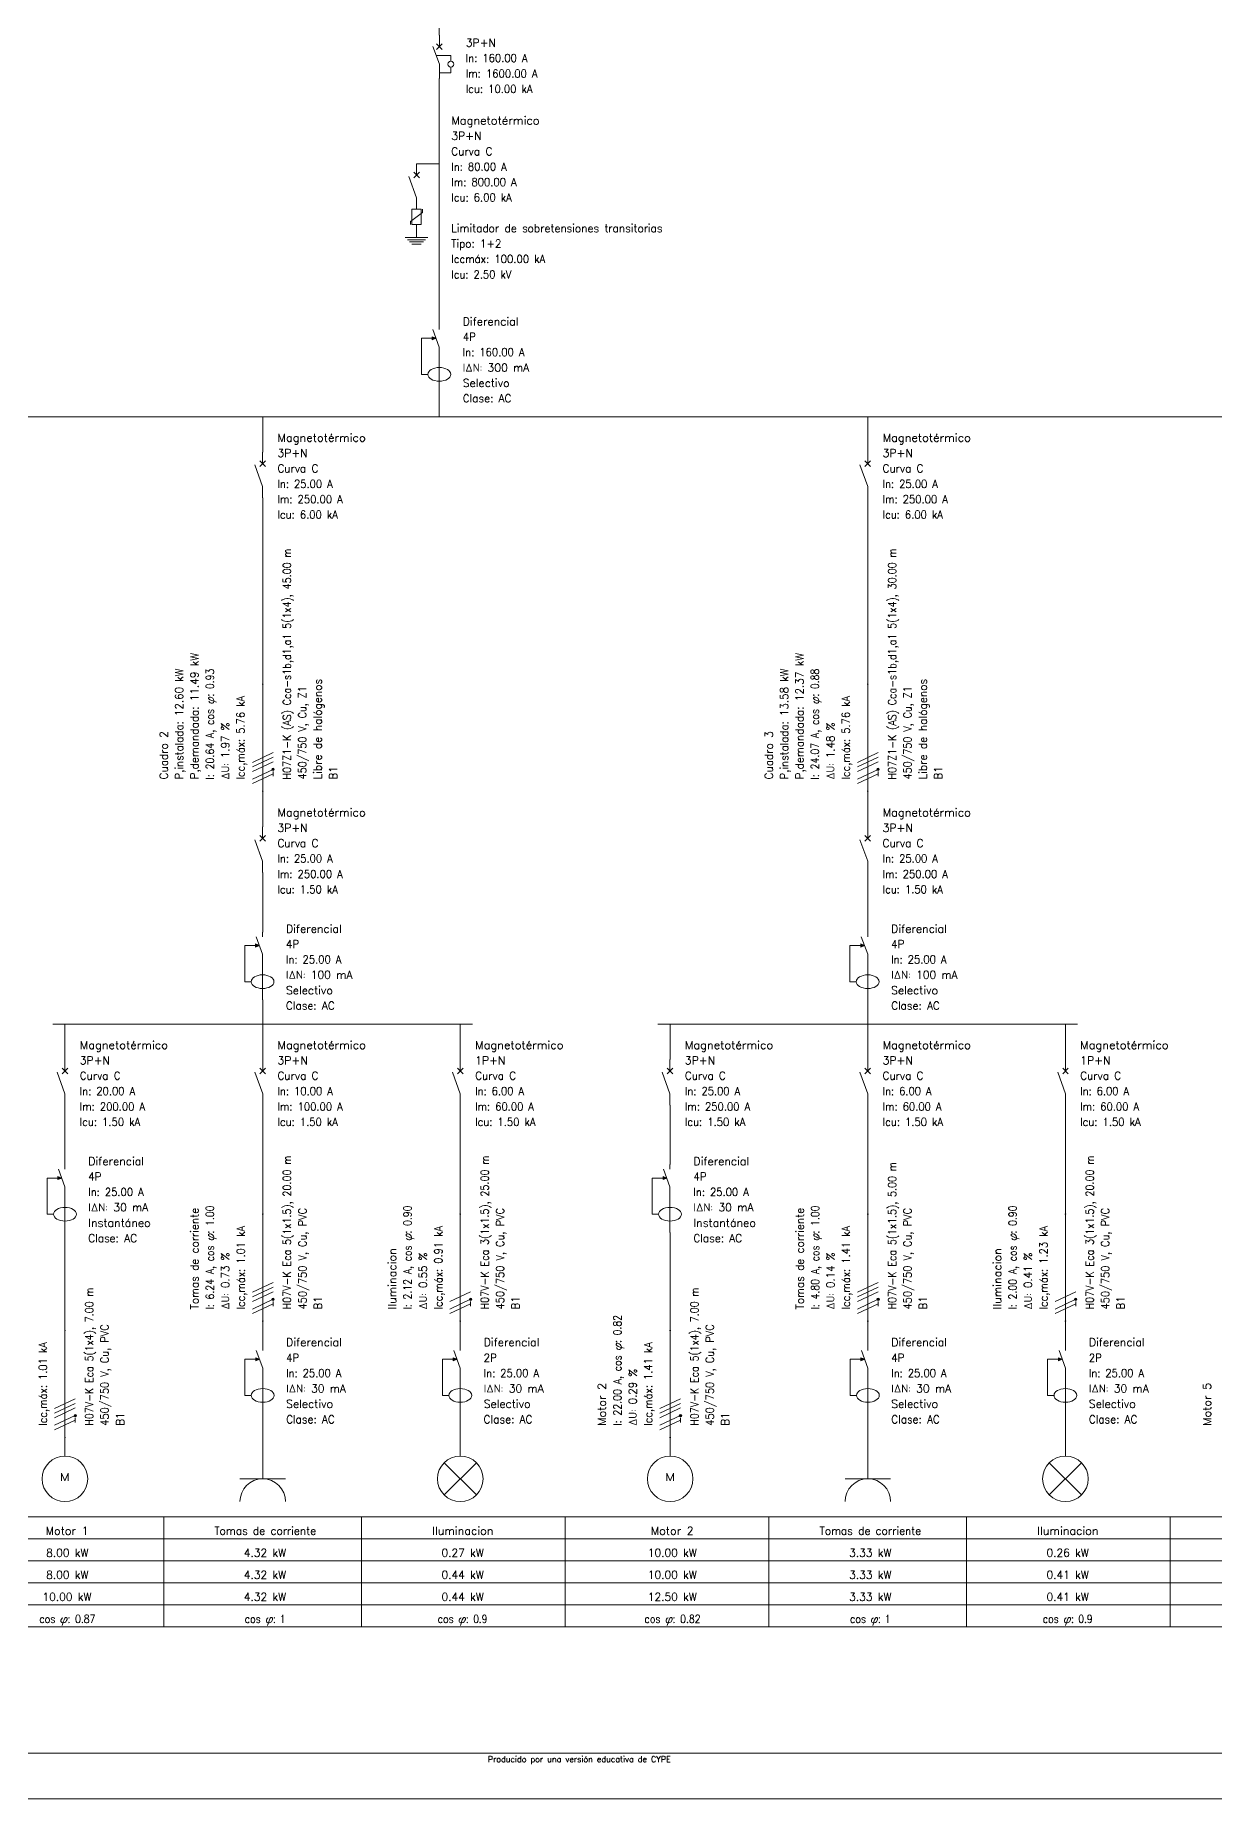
# Model space of a CAD drawing. Header units: millimetres. Extents: x 0 to 237, y 0 to 183.
# Drawn here: x 82.6 to 160.2, y 0 to 116 of the extents above; entities that cross this region are included whole.
import ezdxf
from ezdxf.enums import TextEntityAlignment as Align

# ---------------------------------------------------------------- set-up
doc = ezdxf.new("R2010")
doc.units = ezdxf.units.MM
for name, color, linetype, lineweight in [('DISTRIBUCION', 7, 'Continuous', 0), ('LINEA', 7, 'Continuous', 0), ('RECUAD_LIMITES', 2, 'Continuous', 0), ('RECUAD_MARCO', 1, 'Continuous', 0), ('SUMINISTRO', 7, 'Continuous', 0), ('TEXTOS', 7, 'Continuous', 30)]:
    doc.layers.add(name, color=color, linetype=linetype, lineweight=lineweight)
doc.styles.add('CYPETXT_romans', font='', dxfattribs={"height": 0.2})
doc.styles.add('CYPETXT_romans_st1', font='', dxfattribs={"height": 0.2})
doc.styles.get('CYPETXT_romans').set_extended_font_data('romans')
doc.styles.get('CYPETXT_romans_st1').set_extended_font_data('romans', bold=True)

# ---------------------------------------------------------------- blocks, each defined once
blk = doc.blocks.new('elclimsobperm02')
at = {"layer": 'LINEA'}
for p, q in [((-0.0026, 0.0068), (-0.0026, 0.0143)), ((-0.0048, 0.0009), (0.0049, 0.0009)), ((-0.0045, 0.0049), (-0.0008, 0.0086)), ((-0.0045, 0.0086), (-0.0008, 0.0049)), ((0.0049, -0.0028), (0.0049, 0.0009)), ((-0.0026, -0.0105), (0.0049, -0.0105)), ((0.0049, -0.0105), (0.0049, -0.0068))]:
    blk.add_line(p, q, dxfattribs=at)
blk.add_lwpolyline([(-0.0026, -0.0143), (-0.0026, -0.0049), (-0.0069, 0.0068)], dxfattribs=at)
blk.add_circle((0.0049, -0.0048), 0.002, dxfattribs=at)
blk = doc.blocks.new('elctomtie')
at = {"layer": 'SUMINISTRO'}
for p, q in [((0, -0.002), (0, 0.0065)), ((-0.0075, -0.002), (0.0075, -0.002)), ((-0.006, -0.0035), (0.006, -0.0035)), ((-0.0045, -0.005), (0.0045, -0.005)), ((-0.003, -0.0065), (0.003, -0.0065))]:
    blk.add_line(p, q, dxfattribs=at)
blk = doc.blocks.new('elcmag05')
at = {"layer": 'LINEA'}
for p, q in [((0.0016, 0.0075), (0.0016, 0.015)), ((-0.0002, 0.0056), (0.0035, 0.0094)), ((-0.0002, 0.0094), (0.0035, 0.0056))]:
    blk.add_line(p, q, dxfattribs=at)
blk.add_lwpolyline([(0.0016, -0.015), (0.0016, -0.0075), (-0.0035, 0.0066)], dxfattribs=at)
blk = doc.blocks.new('elclimsobtrans02')
at = {"layer": 'LINEA'}
for p, q in [((-0.0078, -0.0115), (0.0002, -0.0055)), ((-0.0078, -0.0135), (-0.0078, -0.0115)), ((0.0002, -0.0055), (0.0002, -0.0035))]:
    blk.add_line(p, q, dxfattribs=at)
blk.add_lwpolyline([(0.0112, -0.0265), (0.0112, 0.0265), (-0.0038, 0.0265)], dxfattribs=at)
blk.add_lwpolyline([(-0.0068, -0.0135), (-0.0008, -0.0135), (-0.0008, -0.0035), (-0.0068, -0.0035), (-0.0068, -0.0135)], close=True, dxfattribs=at)
for name, p in [('elcmag05', (-0.0054, 0.0115)), ('elctomtie', (-0.0038, -0.02))]:
    blk.add_blockref(name, p, dxfattribs=at)
blk = doc.blocks.new('elcdif01')
at = {"layer": 'LINEA'}
blk.add_hatch(color=256, dxfattribs=at).paths.add_polyline_path([(0, 0.0135), (-0.0025, 0.0145), (-0.0025, 0.0125)], flags=0)
for p, q in [((0.0021, 0.0077), (-0.0021, 0.0193)), ((0.0021, 0.0223), (0.0021, 0.0193)), ((0.0021, -0.0223), (0.0021, 0.0077))]:
    blk.add_line(p, q, dxfattribs=at)
blk.add_lwpolyline([(-0.0054, -0.0103), (-0.0096, -0.0103), (-0.0096, 0.0135), (0, 0.0135)], dxfattribs=at)
blk.add_lwpolyline([(0, 0.0135), (-0.0025, 0.0145), (-0.0025, 0.0125)], close=True, dxfattribs=at)
blk.add_ellipse((0.0021, -0.0103), major_axis=(0.0075, 0), ratio=0.6, dxfattribs=at)
blk = doc.blocks.new('elccanaliz3fn01')
at = {"layer": 'LINEA'}
h = blk.add_hatch(color=256, dxfattribs=at)
edge = h.paths.add_edge_path(flags=0)
edge.add_arc((-0.0004, 0.0352), 0.0002, 0, 360)
h = blk.add_hatch(color=256, dxfattribs=at)
edge = h.paths.add_edge_path(flags=0)
edge.add_arc((0.0064, -0.0208), 0.0008, 0, 360)
h = blk.add_hatch(color=256, dxfattribs=at)
edge = h.paths.add_edge_path(flags=0)
edge.add_arc((-0.0004, -0.0352), 0.0002, 0, 360)
for p, q in [((-0.0004, -0.035), (-0.0004, 0.035)), ((-0.0072, -0.0162), (0.0064, -0.0098)), ((-0.0072, -0.0192), (0.0064, -0.0128)), ((-0.0072, -0.0222), (0.0064, -0.0158)), ((-0.0072, -0.0272), (0.0064, -0.0208)), ((0.0064, -0.0253), (0.0064, -0.0223)), ((-0.0072, -0.0302), (0.0064, -0.0238))]:
    blk.add_line(p, q, dxfattribs=at)
for centre, radius in [((-0.0004, 0.0352), 0.0002), ((0.0064, -0.0208), 0.0008), ((-0.0004, -0.0352), 0.0002)]:
    blk.add_circle(centre, radius, dxfattribs=at)
blk = doc.blocks.new('elccarga06')
at = {"layer": 'LINEA'}
blk.add_line((0, 0.009), (0, 0.021), dxfattribs=at)
blk.add_circle((0, -0.006), 0.015, dxfattribs=at)
blk = doc.blocks.new('elccarga04')
at = {"layer": 'LINEA'}
for p, q in [((0, -0.006), (0, 0.021)), ((0.015, -0.006), (-0.015, -0.006))]:
    blk.add_line(p, q, dxfattribs=at)
blk.add_arc((0, -0.021), 0.015, 0, 180, dxfattribs=at)
blk = doc.blocks.new('elccanalizfn01')
at = {"layer": 'LINEA'}
h = blk.add_hatch(color=256, dxfattribs=at)
edge = h.paths.add_edge_path(flags=0)
edge.add_arc((-0.0004, 0.0352), 0.0002, 0, 360)
h = blk.add_hatch(color=256, dxfattribs=at)
edge = h.paths.add_edge_path(flags=0)
edge.add_arc((0.0064, -0.0208), 0.0008, 0, 360)
h = blk.add_hatch(color=256, dxfattribs=at)
edge = h.paths.add_edge_path(flags=0)
edge.add_arc((-0.0004, -0.0352), 0.0002, 0, 360)
for p, q in [((-0.0004, -0.035), (-0.0004, 0.035)), ((-0.0072, -0.0222), (0.0064, -0.0158)), ((-0.0072, -0.0272), (0.0064, -0.0208)), ((0.0064, -0.0253), (0.0064, -0.0223)), ((-0.0072, -0.0302), (0.0064, -0.0238))]:
    blk.add_line(p, q, dxfattribs=at)
for centre, radius in [((-0.0004, 0.0352), 0.0002), ((0.0064, -0.0208), 0.0008), ((-0.0004, -0.0352), 0.0002)]:
    blk.add_circle(centre, radius, dxfattribs=at)
blk = doc.blocks.new('elccarga01')
at = {"layer": 'LINEA'}
for p, q in [((0, 0.009), (0, 0.021)), ((-0.0106, -0.0166), (0.0106, 0.0046)), ((0.0106, -0.0166), (-0.0106, 0.0046))]:
    blk.add_line(p, q, dxfattribs=at)
blk.add_circle((0, -0.006), 0.015, dxfattribs=at)

msp = doc.modelspace()

# ---------------------------------------------------------------- linework, layer by layer
at = {"layer": 'DISTRIBUCION'}
for p, q in [((27.33, 90.92), (190.96, 90.92)), ((83.71, 50.97), (111.32, 50.97)), ((123.53, 50.97), (151.14, 50.97))]:
    msp.add_line(p, q, dxfattribs=at)
at = {"layer": 'LINEA'}
for p, q in [((109.14, 117.92), (109.14, 116.03)), ((109.14, 111.29), (109.14, 113.18)), ((109.14, 111.29), (109.14, 107.58)), ((109.14, 98.57), (109.14, 102.28)), ((109.14, 98.57), (109.14, 96.98)), ((109.14, 90.92), (109.14, 92.52)), ((97.52, 90.92), (97.52, 88.6)), ((137.33, 90.92), (137.33, 88.6)), ((97.52, 83.27), (97.52, 85.6)), ((137.33, 83.27), (137.33, 85.6)), ((97.52, 83.27), (97.52, 73.35)), ((137.33, 83.27), (137.33, 73.35)), ((97.52, 58.62), (97.52, 60.94)), ((137.33, 58.62), (137.33, 60.94)), ((97.52, 58.62), (97.52, 57.02)), ((137.33, 58.62), (137.33, 57.02)), ((97.52, 50.97), (97.52, 52.56)), ((137.33, 50.97), (137.33, 52.56)), ((84.51, 50.97), (84.51, 48.64)), ((97.52, 50.97), (97.52, 48.64)), ((110.52, 50.97), (110.52, 48.64)), ((124.33, 50.97), (124.33, 48.64)), ((137.34, 50.97), (137.34, 48.64)), ((150.34, 50.97), (150.34, 48.64)), ((84.51, 43.32), (84.51, 45.64)), ((97.52, 43.32), (97.52, 45.64)), ((110.52, 43.32), (110.52, 45.64)), ((124.33, 43.32), (124.33, 45.64)), ((137.34, 43.32), (137.34, 45.64)), ((150.34, 43.32), (150.34, 45.64)), ((84.51, 43.32), (84.51, 41.72)), ((97.52, 43.32), (97.52, 38.48)), ((110.52, 43.32), (110.52, 38.48)), ((124.33, 43.32), (124.33, 41.72)), ((137.34, 43.32), (137.34, 38.48)), ((150.34, 43.32), (150.34, 38.48)), ((84.51, 35.67), (84.51, 37.26)), ((124.33, 35.67), (124.33, 37.26)), ((84.51, 35.67), (84.51, 30.83)), ((124.33, 35.67), (124.33, 30.83)), ((97.52, 23.75), (97.52, 25.34)), ((110.52, 23.75), (110.52, 25.34)), ((137.34, 23.75), (137.34, 25.34)), ((150.34, 23.75), (150.34, 25.34)), ((84.51, 23.75), (84.51, 23.75)), ((124.33, 23.75), (124.33, 23.75)), ((13.72, 18.55), (222.69, 18.55)), ((91.01, 18.55), (91.01, 11.3)), ((104.02, 18.55), (104.02, 11.3)), ((117.42, 18.55), (117.42, 11.3)), ((130.83, 18.55), (130.83, 11.3)), ((143.84, 18.55), (143.84, 11.3)), ((157.24, 18.55), (157.24, 11.3)), ((13.72, 17.1), (222.69, 17.1)), ((13.72, 15.65), (222.69, 15.65)), ((13.72, 14.2), (222.69, 14.2)), ((13.72, 12.75), (222.69, 12.75)), ((13.72, 11.3), (222.69, 11.3))]:
    msp.add_line(p, q, dxfattribs=at)
for points in [[(97.52, 66.27), (97.52, 66.27), (97.52, 63.94)], [(137.33, 66.27), (137.33, 66.27), (137.33, 63.94)], [(97.52, 31.4), (97.52, 31.4), (97.52, 29.81)], [(110.52, 31.4), (110.52, 31.4), (110.52, 29.81)], [(137.34, 31.4), (137.34, 31.4), (137.34, 29.81)], [(150.34, 31.4), (150.34, 31.4), (150.34, 29.81)]]:
    msp.add_lwpolyline(points, dxfattribs=at)
at = {"layer": 'RECUAD_LIMITES'}
msp.add_lwpolyline([(0, 0), (236.7, 0), (236.7, 182.8), (0, 182.8), (0, 0)], close=True, dxfattribs=at)
at = {"layer": 'RECUAD_MARCO'}
msp.add_lwpolyline([(3, 3), (233.7, 3), (233.7, 179.8), (3, 179.8), (3, 3)], close=True, dxfattribs=at)

# ---------------------------------------------------------------- block references
at = {"layer": 'LINEA'}
ref = msp.add_blockref('elclimsobperm02', (109.41, 114.61), dxfattribs=dict(at, xscale=100, yscale=100, zscale=100))
ref.add_attrib('', 'V', dxfattribs={"height": 0.133, "style": 'CYPETXT_romans', "width": 1.148824}).set_placement((197.69, 79.68), (197.81, 79.68), align=Align.FIT)
at = {"layer": 'LINEA', "xscale": 100, "yscale": 100, "zscale": 100}
for name, p in [('elclimsobtrans02', (108.02, 104.93)), ('elcdif01', (108.93, 94.75)), ('elcmag05', (97.35, 87.1)), ('elcmag05', (137.17, 87.1)), ('elccanaliz3fn01', (97.56, 69.81)), ('elccanaliz3fn01', (137.37, 69.81)), ('elcmag05', (97.35, 62.44)), ('elcmag05', (137.17, 62.44)), ('elcdif01', (97.3, 54.79)), ('elcdif01', (137.12, 54.79)), ('elcmag05', (84.34, 47.14)), ('elcmag05', (97.36, 47.14)), ('elcmag05', (110.36, 47.14)), ('elcmag05', (124.16, 47.14)), ('elcmag05', (137.17, 47.14)), ('elcmag05', (150.18, 47.14)), ('elcdif01', (84.3, 39.49)), ('elcdif01', (124.11, 39.49)), ('elccanaliz3fn01', (97.56, 34.94)), ('elccanalizfn01', (110.56, 34.94)), ('elccanaliz3fn01', (137.38, 34.94)), ('elccanalizfn01', (150.38, 34.94)), ('elccanaliz3fn01', (84.55, 27.29)), ('elccanaliz3fn01', (124.37, 27.29)), ('elcdif01', (97.31, 27.57)), ('elcdif01', (110.31, 27.57)), ('elcdif01', (137.13, 27.57)), ('elcdif01', (150.13, 27.57)), ('elccarga06', (84.51, 21.65)), ('elccarga04', (97.52, 21.65)), ('elccarga01', (110.52, 21.65)), ('elccarga06', (124.33, 21.65)), ('elccarga04', (137.34, 21.65)), ('elccarga01', (150.34, 21.65))]:
    msp.add_blockref(name, p, dxfattribs=at)

# ---------------------------------------------------------------- texts
at = {"layer": 'LINEA', "style": 'CYPETXT_romans', "width": 1.4175}
for p, p2 in [((84.17, 20.92), (84.84, 20.92)), ((123.99, 20.92), (124.66, 20.92))]:
    msp.add_text('M', height=0.5, dxfattribs=at).set_placement(p, p2, align=Align.FIT)
at = {"layer": 'RECUAD_MARCO', "style": 'CYPETXT_romans_st1', "width": 0.832263}
msp.add_text('Producido por una versión educativa de CYPE', height=0.4, dxfattribs=at).set_placement((112.33, 2.4), (124.37, 2.4), align=Align.FIT)
at = {"layer": 'TEXTOS', "style": 'CYPETXT_romans'}
for s, height, width, p, p2 in [('3P+N', 0.527, 0.934621, (110.88, 115.28), (112.87, 115.28)), ('In: 160.00 A', 0.5267, 0.788056, (110.88, 114.27), (114.95, 114.27)), ('Im: 1600.00 A', 0.5267, 0.794945, (110.88, 113.25), (115.61, 113.25)), ('Icu: 10.00 kA', 0.5267, 0.794243, (110.88, 112.24), (115.28, 112.24)), ('Magnetotérmico', 0.5267, 0.945854, (109.93, 110.16), (115.74, 110.16)), ('3P+N', 0.527, 0.934621, (109.93, 109.15), (111.92, 109.15)), ('Curva C', 0.527, 0.845583, (109.93, 108.13), (112.63, 108.13)), ('In: 80.00 A', 0.5267, 0.781632, (109.93, 107.12), (113.58, 107.12)), ('Im: 800.00 A', 0.5267, 0.790072, (109.93, 106.11), (114.23, 106.11)), ('Icu: 6.00 kA', 0.5267, 0.788913, (109.93, 105.1), (113.91, 105.1)), ('Limitador de sobretensiones transitorias', 0.5267, 0.85133, (109.93, 103.07), (123.83, 103.07)), ('Tipo: 1+2', 0.527, 0.84338, (109.93, 102.06), (113.23, 102.06)), ('Iccmáx: 100.00 kA', 0.5267, 0.808172, (109.93, 101.05), (116.11, 101.05)), ('Icu: 2.50 kV', 0.5267, 0.784227, (109.93, 100.03), (113.89, 100.03)), ('Diferencial', 0.5267, 0.926111, (110.68, 96.94), (114.35, 96.94)), ('4P', 0.527, 0.908957, (110.68, 95.93), (111.55, 95.93)), ('In: 160.00 A', 0.5267, 0.788056, (110.68, 94.92), (114.75, 94.92)), ('IΔN: 300 mA', 0.5267, 0.841893, (110.68, 93.9), (115.05, 93.9)), ('Selectivo', 0.527, 0.918576, (110.68, 92.89), (113.77, 92.89)), ('Clase: AC', 0.527, 0.851995, (110.68, 91.88), (113.89, 91.88)), ('Magnetotérmico', 0.5267, 0.945854, (98.49, 89.29), (104.3, 89.29)), ('Magnetotérmico', 0.5267, 0.945854, (138.31, 89.29), (144.12, 89.29)), ('3P+N', 0.527, 0.934621, (98.49, 88.28), (100.48, 88.28)), ('3P+N', 0.527, 0.934621, (138.31, 88.28), (140.3, 88.28)), ('Curva C', 0.527, 0.845583, (98.49, 87.27), (101.18, 87.27)), ('Curva C', 0.527, 0.845583, (138.31, 87.27), (141, 87.27)), ('In: 25.00 A', 0.5267, 0.781632, (98.49, 86.25), (102.13, 86.25)), ('In: 25.00 A', 0.5267, 0.781632, (138.31, 86.25), (141.95, 86.25)), ('Im: 250.00 A', 0.5267, 0.790072, (98.49, 85.24), (102.79, 85.24)), ('Icu: 6.00 kA', 0.5267, 0.788913, (98.49, 84.23), (102.47, 84.23)), ('Im: 250.00 A', 0.5267, 0.790072, (138.31, 85.24), (142.61, 85.24)), ('Icu: 6.00 kA', 0.5267, 0.788913, (138.31, 84.23), (142.28, 84.23)), ('Magnetotérmico', 0.5267, 0.945854, (98.49, 64.63), (104.3, 64.63)), ('Magnetotérmico', 0.5267, 0.945854, (138.31, 64.63), (144.12, 64.63)), ('3P+N', 0.527, 0.934621, (98.49, 63.62), (100.48, 63.62)), ('3P+N', 0.527, 0.934621, (138.31, 63.62), (140.3, 63.62)), ('Curva C', 0.527, 0.845583, (98.49, 62.61), (101.18, 62.61)), ('Curva C', 0.527, 0.845583, (138.31, 62.61), (141, 62.61)), ('In: 25.00 A', 0.5267, 0.781632, (98.49, 61.6), (102.13, 61.6)), ('In: 25.00 A', 0.5267, 0.781632, (138.31, 61.6), (141.95, 61.6)), ('Im: 250.00 A', 0.5267, 0.790072, (98.49, 60.58), (102.79, 60.58)), ('Im: 250.00 A', 0.5267, 0.790072, (138.31, 60.58), (142.61, 60.58)), ('Icu: 1.50 kA', 0.5267, 0.788913, (98.49, 59.57), (102.47, 59.57)), ('Icu: 1.50 kA', 0.5267, 0.788913, (138.31, 59.57), (142.28, 59.57)), ('Diferencial', 0.5267, 0.926111, (99.05, 56.98), (102.72, 56.98)), ('Diferencial', 0.5267, 0.926111, (138.87, 56.98), (142.54, 56.98)), ('4P', 0.527, 0.908957, (99.05, 55.97), (99.92, 55.97)), ('4P', 0.527, 0.908957, (138.87, 55.97), (139.74, 55.97)), ('In: 25.00 A', 0.5267, 0.781632, (99.05, 54.96), (102.7, 54.96)), ('In: 25.00 A', 0.5267, 0.781632, (138.87, 54.96), (142.52, 54.96)), ('IΔN: 100 mA', 0.5267, 0.841893, (99.05, 53.95), (103.42, 53.95)), ('Selectivo', 0.527, 0.918576, (99.05, 52.93), (102.14, 52.93)), ('IΔN: 100 mA', 0.5267, 0.841893, (138.87, 53.95), (143.24, 53.95)), ('Selectivo', 0.527, 0.918576, (138.87, 52.93), (141.96, 52.93)), ('Clase: AC', 0.527, 0.851995, (99.05, 51.92), (102.26, 51.92)), ('Clase: AC', 0.527, 0.851995, (138.87, 51.92), (142.08, 51.92)), ('3P+N', 0.527, 0.934621, (85.48, 48.32), (87.47, 48.32)), ('Magnetotérmico', 0.5267, 0.945854, (85.48, 49.33), (91.29, 49.33)), ('3P+N', 0.527, 0.934621, (98.49, 48.32), (100.49, 48.32)), ('Magnetotérmico', 0.5267, 0.945854, (98.49, 49.33), (104.31, 49.33)), ('Magnetotérmico', 0.5267, 0.945854, (111.5, 49.33), (117.31, 49.33)), ('1P+N', 0.527, 0.934621, (111.5, 48.32), (113.49, 48.32)), ('3P+N', 0.527, 0.934621, (125.3, 48.32), (127.29, 48.32)), ('Magnetotérmico', 0.5267, 0.945854, (125.3, 49.33), (131.11, 49.33)), ('3P+N', 0.527, 0.934621, (138.31, 48.32), (140.3, 48.32)), ('Magnetotérmico', 0.5267, 0.945854, (138.31, 49.33), (144.12, 49.33)), ('Magnetotérmico', 0.5267, 0.945854, (151.31, 49.33), (157.13, 49.33)), ('1P+N', 0.527, 0.934621, (151.31, 48.32), (153.31, 48.32)), ('Curva C', 0.527, 0.845583, (85.48, 47.31), (88.17, 47.31)), ('Curva C', 0.527, 0.845583, (98.49, 47.31), (101.19, 47.31)), ('Curva C', 0.527, 0.845583, (111.5, 47.31), (114.19, 47.31)), ('Curva C', 0.527, 0.845583, (125.3, 47.31), (127.99, 47.31)), ('Curva C', 0.527, 0.845583, (138.31, 47.31), (141, 47.31)), ('Curva C', 0.527, 0.845583, (151.31, 47.31), (154.01, 47.31)), ('In: 20.00 A', 0.5267, 0.781632, (85.48, 46.3), (89.13, 46.3)), ('In: 10.00 A', 0.5267, 0.781632, (98.49, 46.3), (102.14, 46.3)), ('In: 6.00 A', 0.527, 0.773658, (111.5, 46.3), (114.72, 46.3)), ('In: 25.00 A', 0.5267, 0.781632, (125.3, 46.3), (128.94, 46.3)), ('In: 6.00 A', 0.527, 0.773658, (138.31, 46.3), (141.53, 46.3)), ('In: 6.00 A', 0.527, 0.773658, (151.31, 46.3), (154.53, 46.3)), ('Im: 200.00 A', 0.5267, 0.790072, (85.48, 45.28), (89.78, 45.28)), ('Im: 100.00 A', 0.5267, 0.790072, (98.49, 45.28), (102.79, 45.28)), ('Im: 60.00 A', 0.5267, 0.784211, (111.5, 45.28), (115.37, 45.28)), ('Im: 250.00 A', 0.5267, 0.790072, (125.3, 45.28), (129.6, 45.28)), ('Im: 60.00 A', 0.5267, 0.784211, (138.31, 45.28), (142.19, 45.28)), ('Im: 60.00 A', 0.5267, 0.784211, (151.31, 45.28), (155.19, 45.28)), ('Icu: 1.50 kA', 0.5267, 0.788913, (85.48, 44.27), (89.46, 44.27)), ('Icu: 1.50 kA', 0.5267, 0.788913, (98.49, 44.27), (102.47, 44.27)), ('Icu: 1.50 kA', 0.5267, 0.788913, (111.5, 44.27), (115.47, 44.27)), ('Icu: 1.50 kA', 0.5267, 0.788913, (125.3, 44.27), (129.28, 44.27)), ('Icu: 1.50 kA', 0.5267, 0.788913, (138.31, 44.27), (142.29, 44.27)), ('Icu: 1.50 kA', 0.5267, 0.788913, (151.31, 44.27), (155.29, 44.27)), ('Diferencial', 0.5267, 0.926111, (86.04, 41.68), (89.71, 41.68)), ('Diferencial', 0.5267, 0.926111, (125.86, 41.68), (129.53, 41.68)), ('4P', 0.527, 0.908957, (86.04, 40.67), (86.91, 40.67)), ('4P', 0.527, 0.908957, (125.86, 40.67), (126.73, 40.67)), ('In: 25.00 A', 0.5267, 0.781632, (86.04, 39.66), (89.69, 39.66)), ('In: 25.00 A', 0.5267, 0.781632, (125.86, 39.66), (129.51, 39.66)), ('IΔN: 30 mA', 0.527, 0.84126, (86.04, 38.65), (89.99, 38.65)), ('IΔN: 30 mA', 0.527, 0.84126, (125.86, 38.65), (129.81, 38.65)), ('Clase: AC', 0.527, 0.851995, (86.04, 36.62), (89.25, 36.62)), ('Instantáneo', 0.5267, 0.924269, (86.04, 37.63), (90.15, 37.63)), ('Clase: AC', 0.527, 0.851995, (125.86, 36.62), (129.07, 36.62)), ('Instantáneo', 0.5267, 0.924269, (125.86, 37.63), (129.97, 37.63)), ('Diferencial', 0.5267, 0.926111, (99.06, 29.77), (102.73, 29.77)), ('Diferencial', 0.5267, 0.926111, (112.06, 29.77), (115.73, 29.77)), ('Diferencial', 0.5267, 0.926111, (138.88, 29.77), (142.55, 29.77)), ('Diferencial', 0.5267, 0.926111, (151.88, 29.77), (155.55, 29.77)), ('4P', 0.527, 0.908957, (99.06, 28.75), (99.92, 28.75)), ('2P', 0.527, 0.908957, (112.06, 28.75), (112.93, 28.75)), ('4P', 0.527, 0.908957, (138.88, 28.75), (139.74, 28.75)), ('2P', 0.527, 0.908957, (151.88, 28.75), (152.74, 28.75)), ('In: 25.00 A', 0.5267, 0.781632, (99.06, 27.74), (102.7, 27.74)), ('In: 25.00 A', 0.5267, 0.781632, (112.06, 27.74), (115.71, 27.74)), ('In: 25.00 A', 0.5267, 0.781632, (138.88, 27.74), (142.52, 27.74)), ('In: 25.00 A', 0.5267, 0.781632, (151.88, 27.74), (155.52, 27.74)), ('IΔN: 30 mA', 0.527, 0.84126, (99.06, 26.73), (103, 26.73)), ('IΔN: 30 mA', 0.527, 0.84126, (112.06, 26.73), (116.01, 26.73)), ('IΔN: 30 mA', 0.527, 0.84126, (138.88, 26.73), (142.82, 26.73)), ('IΔN: 30 mA', 0.527, 0.84126, (151.88, 26.73), (155.82, 26.73)), ('Selectivo', 0.527, 0.918576, (99.06, 25.72), (102.15, 25.72)), ('Selectivo', 0.527, 0.918576, (112.06, 25.72), (115.15, 25.72)), ('Selectivo', 0.527, 0.918576, (138.88, 25.72), (141.96, 25.72)), ('Selectivo', 0.527, 0.918576, (151.88, 25.72), (154.97, 25.72)), ('Clase: AC', 0.527, 0.851995, (99.06, 24.7), (102.26, 24.7)), ('Clase: AC', 0.527, 0.851995, (112.06, 24.7), (115.27, 24.7)), ('Clase: AC', 0.527, 0.851995, (138.88, 24.7), (142.08, 24.7)), ('Clase: AC', 0.527, 0.851995, (151.88, 24.7), (155.08, 24.7)), ('Motor 1', 0.527, 0.944648, (83.24, 17.37), (86.06, 17.37)), ('Tomas de corriente', 0.5267, 0.846313, (94.34, 17.37), (101.03, 17.37)), ('Iluminacion', 0.5267, 0.940173, (108.67, 17.37), (112.7, 17.37)), ('Motor 2', 0.527, 0.899305, (123.06, 17.37), (125.88, 17.37)), ('Tomas de corriente', 0.5267, 0.846313, (134.16, 17.37), (140.85, 17.37)), ('Iluminacion', 0.5267, 0.940173, (148.48, 17.37), (152.52, 17.37)), ('8.00 kW', 0.527, 0.855055, (83.27, 15.92), (86.06, 15.92)), ('4.32 kW', 0.527, 0.855055, (96.28, 15.92), (99.07, 15.92)), ('0.27 kW', 0.527, 0.855055, (109.29, 15.92), (112.07, 15.92)), ('10.00 kW', 0.527, 0.854089, (122.86, 15.92), (126.08, 15.92)), ('3.33 kW', 0.527, 0.855055, (136.1, 15.92), (138.89, 15.92)), ('0.26 kW', 0.527, 0.855055, (149.1, 15.92), (151.89, 15.92)), ('8.00 kW', 0.527, 0.855055, (83.27, 14.47), (86.06, 14.47)), ('4.32 kW', 0.527, 0.855055, (96.28, 14.47), (99.07, 14.47)), ('0.44 kW', 0.527, 0.855055, (109.29, 14.47), (112.07, 14.47)), ('10.00 kW', 0.527, 0.854089, (122.86, 14.47), (126.08, 14.47)), ('3.33 kW', 0.527, 0.855055, (136.1, 14.47), (138.89, 14.47)), ('0.41 kW', 0.527, 0.855055, (149.1, 14.47), (151.89, 14.47)), ('10.00 kW', 0.527, 0.854089, (83.04, 13.02), (86.26, 13.02)), ('4.32 kW', 0.527, 0.855055, (96.28, 13.02), (99.07, 13.02)), ('0.44 kW', 0.527, 0.855055, (109.29, 13.02), (112.07, 13.02)), ('12.50 kW', 0.527, 0.854089, (122.86, 13.02), (126.08, 13.02)), ('3.33 kW', 0.527, 0.855055, (136.1, 13.02), (138.89, 13.02)), ('0.41 kW', 0.527, 0.855055, (149.1, 13.02), (151.89, 13.02)), ('cos ', 0.527, 0.728487, (82.82, 11.57), (84.19, 11.57)), ('φ', 0.527, 1.465348, (84.17, 11.57), (84.72, 11.57)), (': 0.87', 0.527, 0.746559, (84.68, 11.57), (86.51, 11.57)), ('cos ', 0.527, 0.728487, (96.34, 11.57), (97.71, 11.57)), ('φ', 0.527, 1.465348, (97.69, 11.57), (98.24, 11.57)), (': 1', 0.527, 0.770055, (98.2, 11.57), (99.01, 11.57)), ('cos ', 0.527, 0.728487, (109.03, 11.57), (110.4, 11.57)), ('φ', 0.527, 1.465348, (110.38, 11.57), (110.93, 11.57)), (': 0.9', 0.527, 0.729955, (110.89, 11.57), (112.3, 11.57)), ('cos ', 0.527, 0.728487, (122.64, 11.57), (124.01, 11.57)), ('φ', 0.527, 1.465348, (123.99, 11.57), (124.54, 11.57)), (': 0.82', 0.527, 0.746559, (124.49, 11.57), (126.33, 11.57)), ('cos ', 0.527, 0.728487, (136.16, 11.57), (137.53, 11.57)), ('φ', 0.527, 1.465348, (137.51, 11.57), (138.06, 11.57)), (': 1', 0.527, 0.770055, (138.01, 11.57), (138.82, 11.57)), ('cos ', 0.527, 0.728487, (148.85, 11.57), (150.22, 11.57)), ('φ', 0.527, 1.465348, (150.2, 11.57), (150.75, 11.57)), (': 0.9', 0.527, 0.729955, (150.71, 11.57), (152.12, 11.57))]:
    msp.add_text(s, height=height, dxfattribs=dict(at, width=width)).set_placement(p, p2, align=Align.FIT)
for s, height, width, p, p2 in [('H07Z1-K (AS) Cca-s1b,d1,a1 5(1x4), 45.00 m', 0.5267, 0.768492, (99.38, 67.06), (99.38, 82.26)), ('H07Z1-K (AS) Cca-s1b,d1,a1 5(1x4), 30.00 m', 0.5267, 0.768492, (139.2, 67.06), (139.2, 82.26)), ('P,instalada: 12.60 kW', 0.5267, 0.827827, (92.28, 67.06), (92.28, 74.36)), ('P,demandada: 11.49 kW', 0.5267, 0.84693, (93.29, 67.06), (93.29, 75.4)), (': 0.93', 0.527, 0.746559, (94.31, 72.51), (94.31, 74.35)), ('P,instalada: 13.58 kW', 0.5267, 0.827827, (132.1, 67.06), (132.1, 74.36)), ('P,demandada: 12.37 kW', 0.5267, 0.84693, (133.11, 67.06), (133.11, 75.4)), (': 0.88', 0.527, 0.746559, (134.12, 72.51), (134.12, 74.35)), ('Libre de halógenos', 0.5267, 0.861207, (101.4, 67.06), (101.4, 73.69)), ('Libre de halógenos', 0.5267, 0.861207, (141.22, 67.06), (141.22, 73.69)), ('φ', 0.527, 1.465348, (94.31, 72.01), (94.31, 72.56)), ('Icc,máx: 5.76 kA', 0.5267, 0.798139, (96.33, 67.06), (96.33, 72.56)), ('450/750 V, Cu, Z1', 0.5267, 0.780008, (100.39, 67.06), (100.39, 73.2)), ('φ', 0.527, 1.465348, (134.12, 72.01), (134.12, 72.56)), ('Icc,máx: 5.76 kA', 0.5267, 0.798139, (136.15, 67.06), (136.15, 72.56)), ('450/750 V, Cu, Z1', 0.5267, 0.780008, (140.21, 67.06), (140.21, 73.2)), ('I: 20.64 A, cos ', 0.5267, 0.720832, (94.31, 67.06), (94.31, 72.01)), ('I: 24.07 A, cos ', 0.5267, 0.720832, (134.12, 67.06), (134.12, 72.01)), ('Cuadro 2', 0.527, 0.857144, (91.27, 67.06), (91.27, 70.24)), ('ΔU: 1.97 %', 0.527, 0.815036, (95.32, 67.06), (95.32, 70.8)), ('Cuadro 3', 0.527, 0.857144, (131.09, 67.06), (131.09, 70.24)), ('ΔU: 1.48 %', 0.527, 0.815036, (135.14, 67.06), (135.14, 70.8)), ('B1', 0.527, 1.089198, (102.42, 67.06), (102.42, 67.93)), ('B1', 0.527, 1.089198, (142.23, 67.06), (142.23, 67.93)), ('H07V-K Eca 5(1x1.5), 20.00 m', 0.5267, 0.764193, (99.38, 32.19), (99.38, 42.31)), ('H07V-K Eca 3(1x1.5), 25.00 m', 0.5267, 0.764193, (112.39, 32.19), (112.39, 42.31)), ('H07V-K Eca 5(1x1.5), 5.00 m', 0.5267, 0.760901, (139.2, 32.19), (139.2, 41.88)), ('H07V-K Eca 3(1x1.5), 20.00 m', 0.5267, 0.764193, (152.2, 32.19), (152.2, 42.31)), ('Tomas de corriente', 0.5267, 0.846313, (93.3, 32.19), (93.3, 38.87)), (': 1.00', 0.527, 0.746559, (94.31, 37.19), (94.31, 39.03)), ('450/750 V, Cu, PVC', 0.5267, 0.784084, (100.4, 32.19), (100.4, 38.87)), (': 0.90', 0.527, 0.746559, (107.31, 37.19), (107.31, 39.03)), ('450/750 V, Cu, PVC', 0.5267, 0.784084, (113.4, 32.19), (113.4, 38.87)), ('Tomas de corriente', 0.5267, 0.846313, (133.12, 32.19), (133.12, 38.87)), (': 1.00', 0.527, 0.746559, (134.13, 37.19), (134.13, 39.03)), ('450/750 V, Cu, PVC', 0.5267, 0.784084, (140.21, 32.19), (140.21, 38.87)), (': 0.90', 0.527, 0.746559, (147.13, 37.19), (147.13, 39.03)), ('450/750 V, Cu, PVC', 0.5267, 0.784084, (153.22, 32.19), (153.22, 38.87)), ('φ', 0.527, 1.465348, (94.31, 36.69), (94.31, 37.24)), ('Icc,máx: 1.01 kA', 0.5267, 0.798139, (96.34, 32.19), (96.34, 37.69)), ('φ', 0.527, 1.465348, (107.31, 36.69), (107.31, 37.24)), ('Icc,máx: 0.91 kA', 0.5267, 0.798139, (109.34, 32.19), (109.34, 37.69)), ('φ', 0.527, 1.465348, (134.13, 36.69), (134.13, 37.24)), ('Icc,máx: 1.41 kA', 0.5267, 0.798139, (136.16, 32.19), (136.16, 37.69)), ('φ', 0.527, 1.465348, (147.13, 36.69), (147.13, 37.24)), ('Icc,máx: 1.23 kA', 0.5267, 0.798139, (149.16, 32.19), (149.16, 37.69)), ('I: 6.24 A, cos ', 0.5267, 0.710834, (94.31, 32.19), (94.31, 36.71)), ('Iluminacion', 0.5267, 0.940173, (106.3, 32.19), (106.3, 36.22)), ('I: 2.12 A, cos ', 0.5267, 0.710834, (107.31, 32.19), (107.31, 36.71)), ('I: 4.80 A, cos ', 0.5267, 0.710834, (134.13, 32.19), (134.13, 36.71)), ('Iluminacion', 0.5267, 0.940173, (146.12, 32.19), (146.12, 36.22)), ('I: 2.00 A, cos ', 0.5267, 0.710834, (147.13, 32.19), (147.13, 36.71)), ('ΔU: 0.73 %', 0.527, 0.815036, (95.32, 32.19), (95.32, 35.93)), ('ΔU: 0.55 %', 0.527, 0.815036, (108.33, 32.19), (108.33, 35.93)), ('ΔU: 0.14 %', 0.527, 0.815036, (135.14, 32.19), (135.14, 35.93)), ('ΔU: 0.41 %', 0.527, 0.815036, (148.14, 32.19), (148.14, 35.93)), ('H07V-K Eca 5(1x4), 7.00 m', 0.5267, 0.758731, (86.37, 24.54), (86.37, 33.63)), ('B1', 0.527, 1.089198, (101.41, 32.19), (101.41, 33.06)), ('B1', 0.527, 1.089198, (114.41, 32.19), (114.41, 33.06)), ('H07V-K Eca 5(1x4), 7.00 m', 0.5267, 0.758731, (126.19, 24.54), (126.19, 33.63)), ('B1', 0.527, 1.089198, (141.23, 32.19), (141.23, 33.06)), ('B1', 0.527, 1.089198, (154.23, 32.19), (154.23, 33.06)), (': 0.82', 0.527, 0.746559, (121.12, 29.99), (121.12, 31.83)), ('450/750 V, Cu, PVC', 0.5267, 0.784084, (87.38, 24.54), (87.38, 31.22)), ('450/750 V, Cu, PVC', 0.5267, 0.784084, (127.2, 24.54), (127.2, 31.22)), ('Icc,máx: 1.01 kA', 0.5267, 0.798139, (83.32, 24.54), (83.32, 30.04)), ('I: 22.00 A, cos ', 0.5267, 0.720832, (121.12, 24.54), (121.12, 29.49)), ('φ', 0.527, 1.465348, (121.12, 29.49), (121.12, 30.04)), ('Icc,máx: 1.41 kA', 0.5267, 0.798139, (123.14, 24.54), (123.14, 30.04)), ('ΔU: 0.29 %', 0.527, 0.815036, (122.13, 24.54), (122.13, 28.28)), ('Motor 2', 0.527, 0.899305, (120.1, 24.54), (120.1, 27.36)), ('Motor 5', 0.527, 0.899305, (159.92, 24.54), (159.92, 27.36)), ('B1', 0.527, 1.089198, (88.4, 24.54), (88.4, 25.41)), ('B1', 0.527, 1.089198, (128.21, 24.54), (128.21, 25.41))]:
    msp.add_text(s, height=height, rotation=90, dxfattribs=dict(at, width=width)).set_placement(p, p2, align=Align.FIT)

doc.saveas('drawing.dxf')
